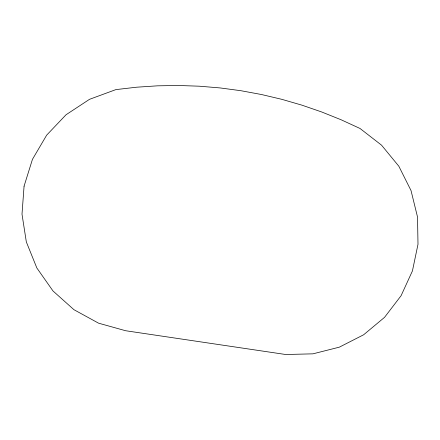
<?xml version="1.0" encoding="UTF-8"?>
<svg xmlns="http://www.w3.org/2000/svg" width="440" height="440" viewBox="0 0 440 440"><rect width="100%" height="100%" fill="white"/><g stroke="black" fill="none" stroke-linecap="round" stroke-linejoin="round"><path stroke-width="0.66" d="M24.074 186.159L22 214.17L26.334 241.929L36.845 267.977L52.992 290.961L73.931 309.689L98.571 323.18L125.631 330.732L285.709 354.508L312.945 353.837L339.35 347.155L363.622 334.785L384.543 317.345L401.088 295.702L412.429 270.936L418 244.272L417.527 217.036L411.032 190.581L398.838 166.221L381.546 145.173L360.025 128.475L341.033 119.735L321.624 111.947L301.857 105.138L281.776 99.319L261.426 94.507L240.867 90.706L220.143 87.934L199.304 86.196L178.409 85.492L157.498 85.828L136.637 87.203L115.868 89.612L89.507 99.325L66.038 114.763L46.684 135.124L32.45 159.34L24.074 186.159"/></g></svg>
